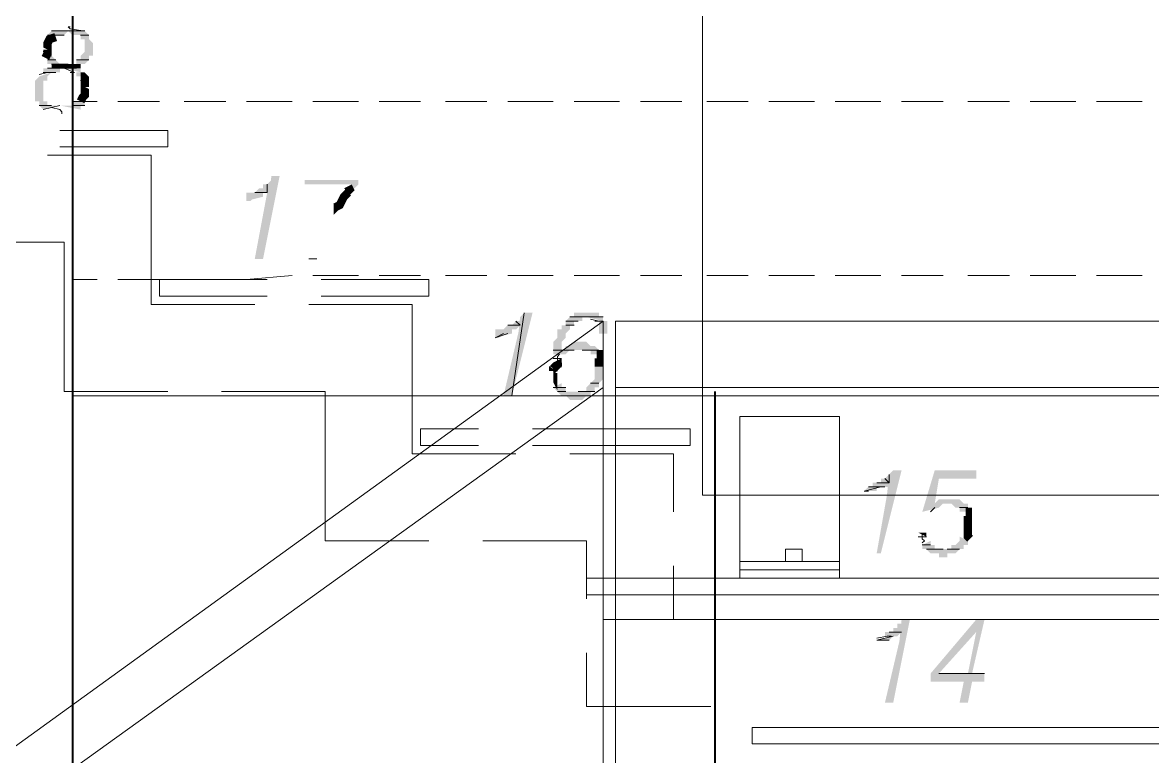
# Model space of a CAD drawing. Header units: millimetres. Extents: x 182 to 575, y -105 to 95.
# Drawn here: x 277.875 to 279.173, y 76.159 to 77.001 of the extents above; entities that cross this region are included whole.
import ezdxf

# ---------------------------------------------------------------- set-up
doc = ezdxf.new("R2010")
doc.units = ezdxf.units.MM
doc.header["$MEASUREMENT"] = 0
doc.layers.add('PDF_Geometry', color=7, linetype='Continuous')
doc.layers.add('PDF_Solid Fills', color=7, linetype='Continuous')

msp = doc.modelspace()

# ---------------------------------------------------------------- hatches: boundary and pattern name
at = {"layer": 'PDF_Solid Fills', "transparency": 33554559}
h = msp.add_hatch(color=256, dxfattribs=at)
h.paths.add_polyline_path([(277.9040109949127, 76.95386362925169), (277.9182977409445, 76.95386362925169), (277.908774328246, 76.96338704195014), (277.9040109949127, 76.95862370861681)])
h.paths.add_polyline_path([(277.9230610742778, 76.9871972006803), (277.9278211800979, 76.99195730650041), (277.908774328246, 76.99195730650041), (277.9040109949127, 76.9871972006803), (277.9040109949127, 76.98243389380198), (277.9135376615794, 76.9871972006803)])
h.paths.add_polyline_path([(277.9373445927963, 76.95386362925169), (277.9468680054947, 76.95386362925169), (277.951631338828, 76.95862370861681), (277.951631338828, 76.96338704195014), (277.9563946721614, 76.96338704195014), (277.9563946721614, 76.9776737879819), (277.951631338828, 76.98243389380198), (277.951631338828, 76.9871972006803), (277.9468680054947, 76.99195730650041), (277.9278211800979, 76.99195730650041), (277.9325844869761, 76.9871972006803), (277.9421079261297, 76.9871972006803), (277.9421079261297, 76.98243389380198), (277.9468680054947, 76.98243389380198), (277.9468680054947, 76.96815037528344), (277.9421079261297, 76.96338704195014), (277.9421079261297, 76.95862370861681), (277.9373445927963, 76.95862370861681)])
for points in [[(277.908774328246, 76.97291045464854), (277.8992509155476, 76.97291045464854), (277.908774328246, 76.96815037528344)], [(277.9421079261297, 76.92529336470145), (277.951631338828, 76.92529336470145), (277.9421079261297, 76.93005344406652)], [(278.1325828203095, 76.79671907898714), (278.1373461536429, 76.79671907898714), (278.1389328467645, 76.79830685676492), (278.1516328996746, 76.8014824123205), (278.1516328996746, 76.80624574565383), (278.1563929790397, 76.80624574565383), (278.142106233008, 76.73005513718823), (278.1516328996746, 76.73005513718823), (278.1706797250714, 76.82529257105065), (278.161156312373, 76.82529257105065), (278.1606271163116, 76.82000042668074), (278.1563929790397, 76.81576915835223), (278.1516328996746, 76.81576915835223), (278.1516328996746, 76.8110058250189), (278.1468695663413, 76.8110058250189), (278.142106233008, 76.80624574565383), (278.1325828203095, 76.80624574565383)], [(278.2516304393571, 76.81576915835223), (278.2563937726904, 76.8110058250189), (278.2611538520556, 76.81576915835223), (278.2611538520556, 76.82052926417234), (278.1992499896216, 76.82052926417234), (278.1992499896216, 76.81576915835223)], [(278.446367289311, 76.65862460808768), (278.4421085610502, 76.65862460808768), (278.4373452277169, 76.65386452872261), (278.4325851483519, 76.65386452872261), (278.4278218150185, 76.64910119538928), (278.4182984023201, 76.64910119538928), (278.4182984023201, 76.63957778269088), (278.4230584816851, 76.63957778269088), (278.4230584816851, 76.64076739592508), (278.4373452277169, 76.64433786205595), (278.4373452277169, 76.64910119538928), (278.4421085610502, 76.64910119538928), (278.445748240813, 76.65274334297834), (278.4450547659196, 76.6461549905199), (278.4278218150185, 76.57291058692368), (278.4373452277169, 76.57291058692368), (278.461155412902, 76.66814804724112), (278.4516319737486, 76.66814804724112), (278.4468686668704, 76.663387941421)], [(278.4944890107857, 76.61100751814061), (278.4944890107857, 76.61576759750568), (278.4849655716323, 76.61100751814061)], [(278.4802022382989, 76.60624418480728), (278.4802022382989, 76.60148085147395), (278.4849655716323, 76.60148085147395), (278.4849655716323, 76.59672077210885), (278.4897256774523, 76.60148085147395)], [(278.5040124234841, 76.56815050755858), (278.5182991695158, 76.56815050755858), (278.523059275336, 76.57291058692368), (278.5278225822142, 76.57291058692368), (278.5278225822142, 76.57767392025698), (278.5325826880344, 76.57767392025698), (278.5325826880344, 76.58243402607712), (278.5373460213677, 76.58243402607712), (278.5373460213677, 76.58719733295544), (278.5421061007327, 76.59195743877552), (278.5421061007327, 76.60624418480728), (278.5325826880344, 76.60624418480728), (278.5325826880344, 76.59195743877552), (278.523059275336, 76.58243402607712), (278.523059275336, 76.57767392025698), (278.4992490901508, 76.57767392025698), (278.4992490901508, 76.58243402607712), (278.4944890107857, 76.58243402607712), (278.4944890107857, 76.58719733295544), (278.4849655716323, 76.58243402607712), (278.4944890107857, 76.57291058692368), (278.4992490901508, 76.57291058692368)], [(278.8611552806269, 76.47767315306123), (278.8611552806269, 76.4729098197279), (278.8516318679286, 76.4729098197279), (278.8516318679286, 76.46814971390782), (278.8468685345952, 76.46814971390782), (278.8421084287751, 76.4633864070295), (278.8563919472937, 76.4633864070295), (278.8563919472937, 76.46695848196003), (278.8611552806269, 76.46814971390782), (278.8691751934169, 76.46814971390782), (278.8681947816593, 76.4588356265462), (278.8563919472937, 76.3919591054422), (278.8611552806269, 76.3919591054422), (278.8849654393571, 76.48719656575966), (278.8754420266587, 76.48719656575966), (278.8659186139603, 76.47767315306123)], [(278.9278224499391, 76.44433955517763), (278.9325825557593, 76.44910288851096), (278.9421059684576, 76.44910288851096), (278.946869301791, 76.44433955517763), (278.9516326351243, 76.44433955517763), (278.9516326351243, 76.4395762218443), (278.9659161536428, 76.4395762218443), (278.9611560478228, 76.44433955517763), (278.9611560478228, 76.44910288851096), (278.9563927144894, 76.44910288851096), (278.9516326351243, 76.45386296787606), (278.9278224499391, 76.45386296787606), (278.9230591430609, 76.44910288851096), (278.9278224499391, 76.47767315306123), (278.9706794869762, 76.47767315306123), (278.9706794869762, 76.48719656575966), (278.9230591430609, 76.48719656575966), (278.9087756245424, 76.4395762218443)], [(278.9230591430609, 76.39671921126231), (278.9230591430609, 76.40148254459564), (278.9182990372407, 76.40148254459564), (278.9182990372407, 76.40624262396071), (278.9087756245424, 76.40148254459564), (278.9087756245424, 76.39671921126231), (278.9135357039074, 76.39671921126231), (278.9182990372407, 76.3919591054422), (278.9278224499391, 76.3919591054422), (278.9278224499391, 76.38719579856388), (278.9373458890925, 76.38719579856388), (278.9373458890925, 76.3919591054422), (278.946869301791, 76.3919591054422), (278.9516326351243, 76.39671921126231), (278.9563927144894, 76.39671921126231), (278.9563927144894, 76.40148254459564), (278.9611560478228, 76.40148254459564), (278.9611560478228, 76.40624262396071), (278.9516326351243, 76.41100595729404), (278.9516326351243, 76.40624262396071), (278.946869301791, 76.40148254459564), (278.9421059684576, 76.40148254459564), (278.9421059684576, 76.39671921126231)], [(278.8802021324789, 76.30624508427815), (278.8754420266587, 76.30624508427815), (278.8754420266587, 76.30148175094482), (278.8659186139603, 76.30148175094482), (278.8659186139603, 76.29672167157975), (278.8802021324789, 76.29672167157975), (278.8833782014179, 76.29989558848362), (278.8824808964019, 76.29092222425314), (278.8659186139603, 76.22053106311415), (278.8754420266587, 76.22053106311415), (278.8944888785106, 76.31576852343161), (278.8849654393571, 76.31576852343161), (278.8844891226955, 76.31100519009826), (278.8802021324789, 76.31100519009826)], [(278.8706786933254, 76.29195833824642), (278.8754420266587, 76.29672167157975), (278.8563919472937, 76.29195833824642)]]:
    msp.add_hatch(color=256, dxfattribs=at).paths.add_polyline_path(points)
h = msp.add_hatch(color=256, dxfattribs=at)
h.paths.add_polyline_path([(277.9182977409445, 76.94434019009827), (277.9182977409445, 76.94910029591838), (277.8992509155476, 76.94910029591838), (277.8992509155476, 76.94434019009827), (277.908774328246, 76.94434019009827)])
h.paths.add_polyline_path([(277.9182977409445, 76.90624328533636), (277.9421079261297, 76.90148317951625), (277.9421079261297, 76.90624328533636), (277.9468680054947, 76.90624328533636), (277.9468680054947, 76.91100661866972), (277.9325844869761, 76.91100661866972), (277.9325844869761, 76.90624328533636)])
h.paths.add_polyline_path([(277.8992509155476, 76.90148317951625), (277.9182977409445, 76.90624328533636), (277.9040109949127, 76.90624328533636), (277.9040109949127, 76.91100661866972), (277.8992509155476, 76.91100661866972), (277.8992509155476, 76.93481677739985), (277.9040109949127, 76.93481677739985), (277.9040109949127, 76.93957688321996), (277.908774328246, 76.94434019009827), (277.8944875822143, 76.93957688321996), (277.8897274763942, 76.93481677739985), (277.8897274763942, 76.91100661866972), (277.8944875822143, 76.91100661866972), (277.8944875822143, 76.90624328533636)])
h.paths.add_polyline_path([(277.9421079261297, 76.94434019009827), (277.9373445927963, 76.94434019009827), (277.9373445927963, 76.93957688321996), (277.9468680054947, 76.93957688321996), (277.9468680054947, 76.94434019009827)])
h.paths.add_polyline_path([(277.9421079261297, 76.94910029591838), (277.9230610742778, 76.94910029591838), (277.9421079261297, 76.94434019009827)])
h = msp.add_hatch(color=256, dxfattribs=at)
h.paths.add_polyline_path([(278.5421061007327, 76.65862460808768), (278.5373460213677, 76.65862460808768), (278.5373460213677, 76.64433786205595), (278.5468694340661, 76.64433786205595), (278.5468694340661, 76.65862460808768)])
h.paths.add_polyline_path([(278.5373460213677, 76.663387941421), (278.5373460213677, 76.66814804724112), (278.5087757568174, 76.66814804724112), (278.5087757568174, 76.663387941421), (278.5040124234841, 76.663387941421), (278.4992490901508, 76.65862460808768), (278.4992490901508, 76.65386452872261), (278.4944890107857, 76.65386452872261), (278.4944890107857, 76.64910119538928), (278.4897256774523, 76.64910119538928), (278.4897256774523, 76.63957778269088), (278.4849655716323, 76.63481444935755), (278.4849655716323, 76.62053093083904), (278.4992490901508, 76.62053093083904), (278.5040124234841, 76.62529103665912), (278.5278225822142, 76.62529103665912), (278.5278225822142, 76.62053093083904), (278.5373460213677, 76.62053093083904), (278.5373460213677, 76.62529103665912), (278.5325826880344, 76.63005434353744), (278.5278225822142, 76.63005434353744), (278.523059275336, 76.63481444935755), (278.5087757568174, 76.63481444935755), (278.5040124234841, 76.63005434353744), (278.4992490901508, 76.63005434353744), (278.4992490901508, 76.62529103665912), (278.4944890107857, 76.62529103665912), (278.4944890107857, 76.63481444935755), (278.4992490901508, 76.63957778269088), (278.4992490901508, 76.64433786205595), (278.5040124234841, 76.64910119538928), (278.5040124234841, 76.65386452872261), (278.5087757568174, 76.65386452872261), (278.5087757568174, 76.65862460808768), (278.5182991695158, 76.65862460808768), (278.5182991695158, 76.663387941421), (278.523059275336, 76.663387941421), (278.5421061007327, 76.65862460808768), (278.5421061007327, 76.663387941421)])
h = msp.add_hatch(color=256, dxfattribs=at)
h.paths.add_polyline_path([(278.9706794869762, 76.30148175094482), (278.9611560478228, 76.25386466099775), (278.9278224499391, 76.25386466099775)])
h.paths.add_polyline_path([(278.9802028996746, 76.31576852343161), (278.9706794869762, 76.31576852343161), (278.9182990372407, 76.25386466099775), (278.9182990372407, 76.24433799433109), (278.9563927144894, 76.24433799433109), (278.9516326351243, 76.22053106311415), (278.9611560478228, 76.22053106311415), (278.9659161536428, 76.24433799433109), (278.9802028996746, 76.24433799433109), (278.9802028996746, 76.25386466099775), (278.9659161536428, 76.25386466099775)], flags=0)

# ---------------------------------------------------------------- linework, layer by layer
at = {"layer": 'PDF_Geometry', "lineweight": 40}
for points in [[(277.6802025028492, 66.65862460808769), (277.6802025028492, 83.53957635411945), (277.9325844869761, 83.53957635411945), (277.9325844869761, 66.65862460808769)], [(278.6706803864471, 76.57767392025698), (278.6706803864471, 73.79672167157975)]]:
    msp.add_lwpolyline(points, dxfattribs=at)
at = {"layer": 'PDF_Geometry', "lineweight": 0}
for points in [[(278.6563936404154, 77.4395775181406), (280.0040111271878, 77.4395775181406), (280.0040111271878, 76.45862630120936), (278.6563936404154, 76.45862630120936)], [(278.7516310742778, 76.39671921126231), (278.7706779261296, 76.39671921126231), (278.7706779261296, 76.3824356927438), (278.7516310742778, 76.3824356927438)]]:
    msp.add_lwpolyline(points, close=True, dxfattribs=at)
at = {"layer": 'PDF_Geometry', "lineweight": 13}
for points, const_width in [([(277.9135376615794, 76.98481554724114), (277.9063926615793, 76.98243389380198), (277.9040126218969, 76.9776737879819), (277.9040126218969, 76.97291045464854)], 0.00952341269841519), ([(277.9040126218969, 76.97053041496602), (277.9040126218969, 76.96576870861679), (277.9016309552301, 76.96100537528346)], 0.00952341269841519), ([(277.9421062991455, 76.93957688321996), (277.9444879658121, 76.93957688321996), (277.9468696324788, 76.93719683030992), (277.9468696324788, 76.9324351107332), (277.9468696324788, 76.92767340438397)], 0.00952341269841519), ([(277.9468696324788, 76.92529336470145), (277.9468696324788, 76.9229116980348), (277.9468696324788, 76.91814836470147), (277.9444879658121, 76.91576669803476), (277.9421062991455, 76.91100661866972)], 0.00952341269841519), ([(278.5349643414735, 76.62053093083904), (278.5373443943836, 76.62053093083904), (278.5373443943836, 76.61576759750568), (278.5373443943836, 76.61100751814061), (278.5373443943836, 76.60624418480728)], 0.00952341269841519), ([(278.489727291209, 76.61100751814061), (278.489727291209, 76.60862585147393), (278.4849639578757, 76.6038625181406)], 0.01010227370666392), ([(278.9587743943836, 76.4395762218443), (278.9611544340661, 76.4395762218443), (278.9611544340661, 76.43481614247924), (278.9611544340661, 76.43005280914588), (278.9611544340661, 76.42529270332577), (278.9611544340661, 76.42052936999244), (278.9611544340661, 76.41576929062737), (278.9611544340661, 76.41100595729404), (278.9635361007328, 76.40862429062739)], 0.009523439153437067)]:
    msp.add_lwpolyline(points, dxfattribs=dict(at, const_width=const_width))
for points in [[(277.908774328246, 76.99195730650041), (277.9468680054947, 76.99195730650041), (277.908774328246, 76.99195730650041)], [(277.9468680054947, 76.99195730650041), (277.908774328246, 76.99195730650041), (277.9468680054947, 76.99195730650041)], [(277.930202833537, 76.99672063983374), (277.927822780627, 76.99672063983374), (277.9278211668704, 76.99672063983374), (277.930202833537, 76.99433897316703), (277.9444879658121, 76.99195730650041)], [(277.9278211800979, 76.99195730650041), (277.9468680054947, 76.99195730650041), (277.9278211800979, 76.99195730650041)], [(277.9421079261297, 76.9871972006803), (277.951631338828, 76.9871972006803), (277.9421079261297, 76.9871972006803)], [(277.8992509155476, 76.96815037528344), (277.908774328246, 76.96815037528344), (277.8992509155476, 76.96815037528344)], [(277.908774328246, 76.96338704195014), (277.8992509155476, 76.96338704195014), (277.908774328246, 76.96338704195014)], [(277.9135376615794, 76.95862370861681), (277.9040109949127, 76.95862370861681), (277.9135376615794, 76.95862370861681)], [(277.9040109949127, 76.94910029591838), (277.9373445927963, 76.94910029591838), (277.9040109949127, 76.94910029591838)], [(277.908774328246, 76.95386362925169), (277.9278211800979, 76.95386362925169), (277.908774328246, 76.95386362925169)], [(277.9278211800979, 76.95386362925169), (277.908774328246, 76.95386362925169), (277.9278211800979, 76.95386362925169)], [(277.9182977409445, 76.95386362925169), (277.908774328246, 76.95386362925169), (277.9182977409445, 76.95386362925169)], [(277.930202833537, 76.94434019009827), (277.9349645531138, 76.94434019009827), (277.9230610742778, 76.94910029591838)], [(277.951631338828, 76.95862370861681), (277.9373445927963, 76.95862370861681), (277.951631338828, 76.95862370861681)], [(277.908774328246, 76.94434019009827), (277.9040126218969, 76.94434019009827), (277.8944875822143, 76.94195853665911)], [(277.9135376615794, 76.94434019009827), (277.8992509155476, 76.94434019009827), (277.9135376615794, 76.94434019009827)], [(277.951631338828, 76.93481677739985), (277.9421079261297, 76.93481677739985), (277.951631338828, 76.93481677739985)], [(277.9421079261297, 76.93481677739985), (277.951631338828, 76.93481677739985), (277.9421079261297, 76.93481677739985)], [(277.9611547515264, 76.91100661866972), (277.9325844869761, 76.91100661866972)], [(278.032585280627, 76.91100661866972), (277.9849649367115, 76.91100661866972)], [(278.1087726351243, 76.91100661866972), (278.0611555451773, 76.91100661866972)], [(278.1849632435899, 76.91100661866972), (278.1325828203095, 76.91100661866972)], [(278.2611538520556, 76.91100661866972), (278.2087734287751, 76.91100661866972)], [(278.332584354701, 76.91100661866972), (278.2849640372407, 76.91100661866972)], [(278.4087749631666, 76.91100661866972), (278.3611546192513, 76.91100661866972)], [(278.4849655716323, 76.91100661866972), (278.4325851483519, 76.91100661866972)], [(278.5611561800979, 76.91100661866972), (278.5087757568174, 76.91100661866972)], [(278.6325834552302, 76.91100661866972), (278.5849631113148, 76.91100661866972)], [(278.7087740636958, 76.91100661866972), (278.6611537197804, 76.91100661866972)], [(278.7849646721614, 76.91100661866972), (278.7325842488809, 76.91100661866972)], [(278.8611552806269, 76.91100661866972), (278.8087748308915, 76.91100661866972)], [(278.9325825557593, 76.91100661866972), (278.8849654393571, 76.91100661866972)], [(279.0087731642249, 76.91100661866972), (278.9611560478228, 76.91100661866972)], [(279.0849637726904, 76.91100661866972), (279.032583322955, 76.91100661866972)], [(279.1611543811561, 76.91100661866972), (279.1087739314207, 76.91100661866972)], [(277.908774328246, 76.90624328533636), (277.8944875822143, 76.90624328533636), (277.908774328246, 76.90624328533636)], [(277.8944875822143, 76.90624328533636), (277.908774328246, 76.90624328533636), (277.8944875822143, 76.90624328533636)], [(277.9182977409445, 76.90624328533636), (277.8992509155476, 76.90148317951625), (277.9182977409445, 76.90624328533636)], [(277.908774328246, 76.90386323242632), (277.918297754172, 76.90148317951625), (277.9206777938545, 76.89910151284963), (277.9206794076111, 76.89671984618292), (277.9206794208386, 76.89671984618292), (277.9206794076111, 76.89671984618292)], [(277.9325844869761, 76.90624328533636), (277.9468680054947, 76.90624328533636), (277.9325844869761, 76.90624328533636)], [(277.9182977409445, 76.87767302078612), (278.0421086933254, 76.87767302078612), (278.0421086933254, 76.85862616893428), (277.9182977409445, 76.85862616893428)], [(278.142106233008, 76.67767145993955), (278.0230586139604, 76.67767145993955), (278.0230586139604, 76.84910275623585), (277.9040109949127, 76.84910275623585)], [(278.142106233008, 76.80624574565383), (278.1563929790397, 76.80624574565383), (278.142106233008, 76.80624574565383)], [(278.1563929790397, 76.80624574565383), (278.142106233008, 76.80624574565383), (278.1563929790397, 76.80624574565383)], [(277.8040134552301, 76.74910196258506), (277.9230610742778, 76.74910196258506), (277.9230610742778, 76.57767392025698), (278.0421086933254, 76.57767392025698)], [(278.2135367356534, 76.73005513718823), (278.204013322955, 76.73005513718823), (278.2135367356534, 76.73005513718823)], [(277.9611547515264, 76.70624495200306), (277.9325844869761, 76.70624495200306)], [(278.032585280627, 76.70624495200306), (277.9849649367115, 76.70624495200306)], [(278.1563929790397, 76.6871981266062), (278.032585280627, 76.6871981266062), (278.032585280627, 76.70624495200306), (278.1563929790397, 76.70624495200306)], [(278.1087726351243, 76.70624495200306), (278.0611555451773, 76.70624495200306)], [(278.1849632435899, 76.71100505782314), (278.1325828203095, 76.70624495200306)], [(278.2611538520556, 76.71100505782314), (278.2087734287751, 76.71100505782314)], [(278.2182968414735, 76.70624495200306), (278.3421077938544, 76.70624495200306), (278.3421077938544, 76.6871981266062), (278.2182968414735, 76.6871981266062)], [(278.332584354701, 76.71100505782314), (278.2849640372407, 76.71100505782314)], [(278.4087749631666, 76.71100505782314), (278.3611546192513, 76.71100505782314)], [(278.4849655716323, 76.71100505782314), (278.4325851483519, 76.71100505782314)], [(278.5611561800979, 76.71100505782314), (278.5087757568174, 76.71100505782314)], [(278.6325834552302, 76.71100505782314), (278.5849631113148, 76.71100505782314)], [(278.7087740636958, 76.71100505782314), (278.6611537197804, 76.71100505782314)], [(278.7849646721614, 76.71100505782314), (278.7325842488809, 76.71100505782314)], [(278.8611552806269, 76.71100505782314), (278.8087748308915, 76.71100505782314)], [(278.9325825557593, 76.71100505782314), (278.8849654393571, 76.71100505782314)], [(279.0087731642249, 76.71100505782314), (278.9611560478228, 76.71100505782314)], [(279.0849637726904, 76.71100505782314), (279.032583322955, 76.71100505782314)], [(279.1611543811561, 76.71100505782314), (279.1087739314207, 76.71100505782314)], [(278.4421085610502, 76.5062434176115), (278.3230609420027, 76.5062434176115), (278.3230609420027, 76.67767145993955), (278.204013322955, 76.67767145993955)], [(278.4516319737486, 76.66814804724112), (278.4373452277169, 76.57291058692368), (278.4516319737486, 76.66814804724112)], [(278.5040124234841, 76.663387941421), (278.5421061007327, 76.663387941421), (278.5040124234841, 76.663387941421)], [(278.5421061007327, 76.663387941421), (278.5040124234841, 76.663387941421), (278.5421061007327, 76.663387941421)], [(278.5135358361826, 76.65862460808768), (278.4992490901508, 76.65862460808768), (278.5135358361826, 76.65862460808768)], [(278.4992490901508, 76.65862460808768), (278.5135358361826, 76.65862460808768), (278.4992490901508, 76.65862460808768)], [(278.5087757568174, 76.65386452872261), (278.4992490901508, 76.65386452872261), (278.5087757568174, 76.65386452872261)], [(278.534964354701, 76.65862460808768), (278.5373443943836, 76.65862460808768), (278.5278225822142, 76.66100627475439)], [(278.5325826880344, 76.65862460808768), (278.5421061007327, 76.65862460808768), (278.5325826880344, 76.65862460808768)], [(278.5421061007327, 76.65862460808768), (278.5325826880344, 76.65862460808768), (278.5421061007327, 76.65862460808768)], [(278.5563928467645, 76.65862460808768), (278.5563928467645, 76.58243402607712)], [(278.4944890107857, 76.62529103665912), (278.4849655716323, 76.62529103665912), (278.4944890107857, 76.62529103665912)], [(278.4849655716323, 76.62529103665912), (278.4944890107857, 76.62529103665912), (278.4849655716323, 76.62529103665912)], [(278.5040124234841, 76.62529103665912), (278.4944890107857, 76.62529103665912), (278.5040124234841, 76.62529103665912)], [(278.4944890107857, 76.61576759750568), (278.4849655716323, 76.61576759750568), (278.4944890107857, 76.61576759750568)], [(278.4921073308915, 76.62053093083904), (278.4921073308915, 76.62053093083904), (278.489727291209, 76.61814926417233), (278.489727291209, 76.61338755782316)], [(278.4944890107857, 76.60624418480728), (278.4802022382989, 76.60624418480728), (278.4944890107857, 76.60624418480728)], [(278.4802022382989, 76.60624418480728), (278.4944890107857, 76.60624418480728), (278.4802022382989, 76.60624418480728)], [(278.4897256774523, 76.60148085147395), (278.4849655716323, 76.60148085147395), (278.4897256774523, 76.60148085147395)], [(278.5278225822142, 76.58719733295544), (278.5373460213677, 76.58719733295544), (278.5278225822142, 76.58719733295544)], [(278.1040125557592, 76.57767392025698), (278.2230601748068, 76.57767392025698), (278.2230601748068, 76.40624262396071), (278.3421077938544, 76.40624262396071)], [(278.4992490901508, 76.58243402607712), (278.4849655716323, 76.58243402607712), (278.4992490901508, 76.58243402607712)], [(278.4897256774523, 76.57767392025698), (278.4992490901508, 76.57767392025698), (278.4897256774523, 76.57767392025698)], [(278.5182991695158, 76.57767392025698), (278.5325826880344, 76.57767392025698), (278.5182991695158, 76.57767392025698)], [(278.3992515504683, 76.51576683030993), (278.332584354701, 76.51576683030993), (278.332584354701, 76.53481690967499), (278.3992515504683, 76.53481690967499)], [(278.461155412902, 76.53481690967499), (278.523059275336, 76.53481690967499), (278.6421068943836, 76.53481690967499), (278.6421068943836, 76.51576683030993), (278.523059275336, 76.51576683030993), (278.461155412902, 76.51576683030993)], [(278.6230600425317, 76.4395762218443), (278.6230600425317, 76.5062434176115), (278.5040124234841, 76.5062434176115)], [(278.8706786933254, 76.48243323242633), (278.8706786933254, 76.4729098197279), (278.8706786933254, 76.48243323242633)], [(278.8611552806269, 76.46814971390782), (278.8421084287751, 76.4633864070295), (278.8611552806269, 76.46814971390782)], [(278.8468685345952, 76.46814971390782), (278.8659186139603, 76.46814971390782), (278.8468685345952, 76.46814971390782)], [(278.9182990372407, 76.4395762218443), (278.9182990372407, 76.4395762218443), (278.9230591430609, 76.44433955517763)], [(278.9611560478228, 76.44433955517763), (278.9516326351243, 76.44433955517763), (278.9611560478228, 76.44433955517763)], [(278.4040116562884, 76.40624262396071), (278.523059275336, 76.40624262396071), (278.523059275336, 76.33957868216177)], [(278.904012291209, 76.41100595729404), (278.9135357039074, 76.41100595729404), (278.904012291209, 76.41100595729404)], [(278.9135357039074, 76.41100595729404), (278.904012291209, 76.41100595729404), (278.9135357039074, 76.41100595729404)], [(278.9087739975582, 76.41338762396072), (278.9087739975582, 76.40862429062739), (278.9111556642249, 76.40624262396071), (278.9087756245424, 76.40386258427816)], [(278.9182990372407, 76.40148254459564), (278.9087756245424, 76.40148254459564), (278.9182990372407, 76.40148254459564)], [(278.9087756245424, 76.40148254459564), (278.9182990372407, 76.40148254459564), (278.9087756245424, 76.40148254459564)], [(278.6230600425317, 76.31576852343161), (278.6230600425317, 76.37767235941044)], [(278.8730603732196, 76.29672167157975), (278.8682970398862, 76.29672167157975), (278.8563919472937, 76.2943400049131)], [(278.523059275336, 76.27767159221469), (278.523059275336, 76.21576772978082), (278.6659170531137, 76.21576772978082)], [(278.9802028996746, 76.25386466099775), (278.9278224499391, 76.25386466099775), (278.9802028996746, 76.25386466099775)]]:
    msp.add_lwpolyline(points, dxfattribs=at)
for points in [[(277.9230610742778, 76.9871972006803), (277.9040109949127, 76.9871972006803), (277.9230610742778, 76.9871972006803)], [(278.1563929790397, 76.81576915835223), (278.1563929790397, 76.80624574565383), (278.1563929790397, 76.81576915835223)], [(277.3563932435899, 75.73005384089194), (277.3563932435899, 75.8014811160242), (278.5421061007327, 76.65862460808768), (278.5421061007327, 76.58243402607712), (277.3563932435899, 75.73005384089194), (277.3563932435899, 74.8538634969766), (278.5421061007327, 75.70624365570674), (278.5421061007327, 76.58243402607712)], [(278.4325851483519, 76.65386452872261), (278.4468686668704, 76.65386452872261), (278.4325851483519, 76.65386452872261)], [(278.4373452277169, 76.65386452872261), (278.4468686668704, 76.65386452872261), (278.4373452277169, 76.65386452872261)], [(278.4421085610502, 76.65862460808768), (278.4468686668704, 76.65386452872261), (278.4421085610502, 76.65862460808768)], [(280.1182986404153, 76.65862460808768), (280.1182986404153, 76.58243402607712), (278.5563928467645, 76.58243402607712), (278.5563928467645, 75.62052963454272), (280.1182986404153, 75.62052963454272), (280.1182986404153, 76.58243402607712), (278.5563928467645, 76.58243402607712), (278.5563928467645, 76.65862460808768)], [(278.4278218150185, 76.64433786205595), (278.4182984023201, 76.63957778269088), (278.4278218150185, 76.64433786205595)], [(278.4325851483519, 76.64433786205595), (278.4182984023201, 76.63957778269088), (278.4325851483519, 76.64433786205595)], [(278.5087757568174, 76.62529103665912), (278.4944890107857, 76.62529103665912), (278.5087757568174, 76.62529103665912)], [(278.5182991695158, 76.62529103665912), (278.5373460213677, 76.62529103665912), (278.5182991695158, 76.62529103665912)], [(278.5135358361826, 76.57767392025698), (278.5278225822142, 76.57767392025698), (278.5135358361826, 76.57767392025698)], [(278.8563919472937, 76.4729098197279), (278.8706786933254, 76.4729098197279), (278.8563919472937, 76.4729098197279)], [(278.8659186139603, 76.47767315306123), (278.8706786933254, 76.4729098197279), (278.8659186139603, 76.47767315306123)], [(278.8468685345952, 76.4633864070295), (278.8421084287751, 76.4633864070295), (278.8468685345952, 76.4633864070295)], [(278.9325825557593, 76.39671921126231), (278.9135357039074, 76.39671921126231), (278.9325825557593, 76.39671921126231)], [(278.9278224499391, 76.39671921126231), (278.9135357039074, 76.39671921126231), (278.9278224499391, 76.39671921126231)], [(278.9373458890925, 76.39671921126231), (278.9516326351243, 76.39671921126231), (278.9373458890925, 76.39671921126231)], [(278.8706786933254, 76.30148175094482), (278.8849654393571, 76.30148175094482), (278.8706786933254, 76.30148175094482)], [(278.8754420266587, 76.29672167157975), (278.8563919472937, 76.29195833824642), (278.8754420266587, 76.29672167157975)], [(278.8611552806269, 76.29195833824642), (278.8563919472937, 76.29195833824642), (278.8611552806269, 76.29195833824642)], [(278.8659186139603, 76.29195833824642), (278.8563919472937, 76.29195833824642), (278.8659186139603, 76.29195833824642)], [(278.8706786933254, 76.29195833824642), (278.8563919472937, 76.29195833824642), (278.8706786933254, 76.29195833824642)]]:
    msp.add_lwpolyline(points, close=True, dxfattribs=at)
for points in [[(277.918297754172, 76.95386362925169, 0, 0, 0), (277.9254411271878, 76.95386362925169, 0.03333359788359622, 0.03333359788359622, 0), (277.9254411271878, 76.94910029591838, 0, 0, 0), (277.9230594605211, 76.94910029591838, 0, 0, 0), (277.9016309552301, 76.94910029591838, 0, 0, 0)], [(278.249250386447, 76.81338749168557, 0.009526666666660943, 0.009526666666660943, 0), (278.2516320531137, 76.80862578533635, 0.006736370208878208, 0.006736370208878208, 0), (278.249250386447, 76.80624574565383, 0.009523412698411806, 0.009523412698411806, 0), (278.2468687197804, 76.80386407898717, 0.00952341269841519, 0.00952341269841519, 0), (278.2444886800978, 76.8014824123205, 0.009523439153437067, 0.009523439153437067, 0), (278.2421086271878, 76.79671907898714, 0.009523412698415189, 0.009523412698415189, 0), (278.2397269605212, 76.7919589996221, 0.00952341269841519, 0.00952341269841519, 0), (278.2349636271878, 76.78957733295542, 0.00952341269841519, 0.00952341269841519, 0), (278.2325835875053, 76.78719566628874, 0, 0, 0), (278.2325835875053, 76.78243556046863, 0, 0, 0), (278.227821881156, 76.7776722271353, 0, 0, 0), (278.227821881156, 76.77291214777023, 0, 0, 0), (278.2230585478228, 76.77053048110358, 0, 0, 0), (278.2230585478228, 76.76576714777025, 0, 0, 0), (278.2206785081402, 76.76338548110357, 0, 0, 0), (278.2182984552302, 76.76100544142102, 0, 0, 0), (278.2182984552302, 76.75624373507182, 0, 0, 0), (278.2159167885635, 76.7514820154951, 0, 0, 0), (278.2135351351243, 76.7467203091459, 0, 0, 0), (278.2135351351243, 76.7419586027967, 0, 0, 0), (278.2087750293043, 76.73957854988666, 0, 0, 0), (278.2087750293043, 76.7348152165533, 0, 0, 0), (278.2087750293043, 76.73005513718823, 0, 0, 0)], [(278.4873456245423, 76.5991008117914, 0.004760105820104904, 0.004760105820104904, 0), (278.4873456245423, 76.5943391054422, 0.009523439153437067, 0.009523439153437067, 0), (278.489727291209, 76.58957738586548, 0, 0, 0), (278.489727291209, 76.58481567951625, 0, 0, 0)]]:
    msp.add_lwpolyline(points, format="xyseb", dxfattribs=at)
at = {"layer": 'PDF_Geometry', "lineweight": 20}
msp.add_lwpolyline([(280.2611564446481, 76.57291058692368), (277.9325844869761, 76.57291058692368)], dxfattribs=at)
at = {"layer": 'PDF_Geometry', "lineweight": 0}
for points in [[(278.6563936404154, 76.56815050755858), (278.6563936404154, 76.55862384089193)], [(278.8135349367116, 76.36338561337871), (278.8135349367116, 76.5491004281935), (278.6992506509973, 76.5491004281935), (278.6992506509973, 76.36338561337871)], [(278.8135349367116, 76.3824356927438), (278.6992506509973, 76.3824356927438)], [(278.8135349367116, 76.37291228004537), (278.6992506509973, 76.37291228004537)], [(278.5421061007327, 76.34433878798188), (278.5421061007327, 75.51100545464854)], [(279.7421089578757, 76.14434045464856), (279.7421089578757, 76.21576772978082), (280.1421088256005, 76.28243492554802), (280.1421088256005, 76.31576852343161), (278.5421061007327, 76.31576852343161)]]:
    msp.add_lwpolyline(points, dxfattribs=at)
at = {"layer": 'PDF_Geometry', "lineweight": 20}
for points in [[(280.1659157568175, 76.34433878798188), (278.523059275336, 76.34433878798188), (278.523059275336, 76.36338561337871), (280.1659157568175, 76.36338561337871)], [(279.7421089578757, 76.19195757105066), (280.1659157568175, 76.19195757105066), (280.1659157568175, 76.1729107191988), (279.7421089578757, 76.1729107191988), (278.713537397029, 76.1729107191988), (278.713537397029, 76.19195757105066)]]:
    msp.add_lwpolyline(points, close=True, dxfattribs=at)
at = {"layer": 'PDF_Solid Fills', "transparency": 33554559}
for points in [[(277.9230610742778, 76.89671984618292), (277.9230610742778, 76.89671984618292), (277.9182977409445, 76.89671984618292)], [(277.9230610742778, 76.89671984618292), (277.9182977409445, 76.89671984618292), (277.9182977409445, 76.89671984618292)], [(278.9135357039074, 76.41100595729404), (278.904012291209, 76.41576929062737), (278.9135357039074, 76.41576929062737)]]:
    msp.add_solid(points, dxfattribs=at)

doc.saveas('drawing.dxf')
